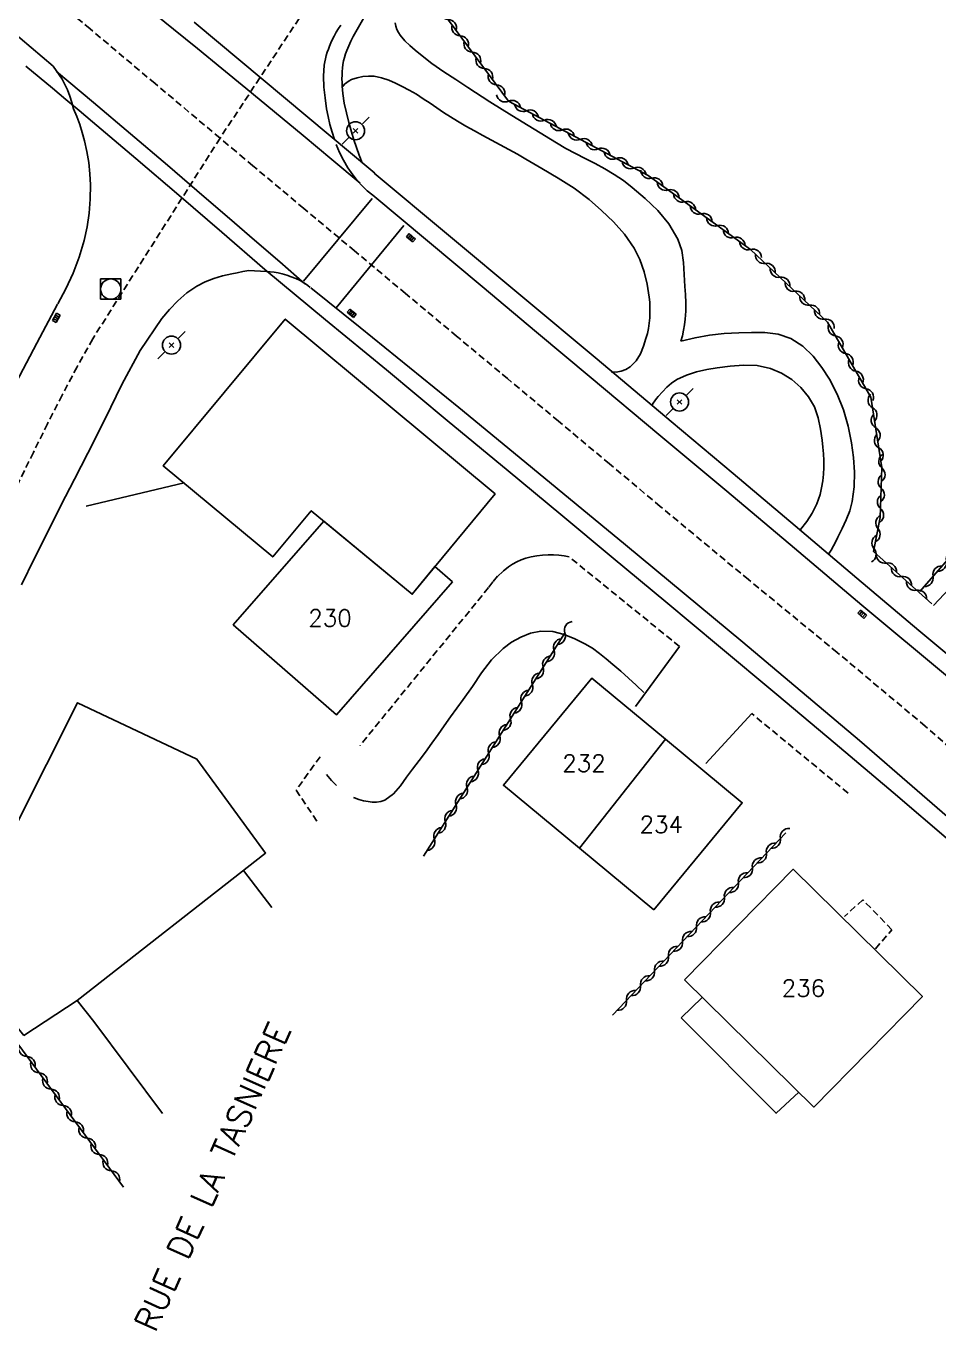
# Model space of a CAD drawing. Header units: millimetres. Extents: x 159000 to 160002, y 156999 to 158000.
# Drawn here: x 159634.4 to 159701.8, y 157313.5 to 157409.7 of the extents above; entities that cross this region are included whole.
import ezdxf
from ezdxf.enums import TextEntityAlignment as Align

# ---------------------------------------------------------------- set-up
doc = ezdxf.new("R2010")
doc.units = ezdxf.units.MM
doc.linetypes.add('DASHED', pattern=[0.75, 0.5, -0.25])
doc.layers.get('0').update_dxf_attribs({"linetype": 'CONTINUOUS'})
for name, color, linetype in [('W0001', 6, 'DASHED'), ('W0008', 7, 'CONTINUOUS'), ('W0014', 7, 'CONTINUOUS'), ('W0017', 7, 'CONTINUOUS'), ('W0020', 2, 'CONTINUOUS'), ('W0051', 7, 'CONTINUOUS'), ('W0101', 7, 'CONTINUOUS'), ('W0104', 1, 'CONTINUOUS'), ('W0112', 1, 'DASHED'), ('W0211', 2, 'CONTINUOUS'), ('W0310', 3, 'CONTINUOUS'), ('W0333', 7, 'CONTINUOUS'), ('W0401', 7, 'CONTINUOUS'), ('W0420', 7, 'CONTINUOUS'), ('W0473', 7, 'CONTINUOUS'), ('W0989', 7, 'CONTINUOUS'), ('W0991', 7, 'CONTINUOUS'), ('W1102', 7, 'CONTINUOUS')]:
    doc.layers.add(name, color=color, linetype=linetype)
doc.styles.get("Standard").update_dxf_attribs({"font": 'romans.shx', "width": 0.85})

# ---------------------------------------------------------------- blocks, each defined once
blk = doc.blocks.new('T401')
for p, q in [((-0.3, 0.3), (0, 0.3)), ((-0.3, -0.25), (-0.3, 0.3)), ((-0.3, 0.15), (0, 0.15)), ((-0.3, 0), (0, 0)), ((0, 0.3), (0, -0.25)), ((-0.3, -0.15), (0, -0.15)), ((-0.3, -0.25), (-0.3, -0.3)), ((-0.3, -0.3), (0, -0.3)), ((0, -0.3), (0, -0.25))]:
    blk.add_line(p, q)
blk = doc.blocks.new('T420')
for p, q in [((0.75, 0.75), (-0.75, 0.75)), ((-0.75, 0.75), (-0.75, -0.75)), ((0.75, 0.75), (0.75, -0.75)), ((0.75, -0.75), (-0.75, -0.75))]:
    blk.add_line(p, q)
blk.add_ellipse((0, 0), major_axis=(-0.53, 0.53), ratio=1, start_param=3.926991, end_param=10.210176)
blk = doc.blocks.new('T473')
for p, q in [((0.500001, 0.500001), (1.000002, 1.000002)), ((-0.166667, 0.166667), (0.166667, -0.166667)), ((-0.166667, -0.166667), (0.166667, 0.166667)), ((-1.000002, -1.000002), (-0.500001, -0.500001))]:
    blk.add_line(p, q)
blk.add_ellipse((0, 0), major_axis=(0.471405, 0.471405), ratio=1, start_param=5.497787144, end_param=11.780972451)
blk = doc.blocks.new('t310o')
at = {"color": 0, "linetype": 'Continuous'}
for centre, start, end in [((-0.5, 0.375), 216.8699, 323.1304), ((0.5, -0.375), 36.8699, 143.1303)]:
    blk.add_arc(centre, 0.625, start, end, dxfattribs=at)

msp = doc.modelspace()

# ---------------------------------------------------------------- linework, layer by layer
at = {"layer": 'W0001'}
for points in [[(159648.688, 157401.404), (159643.891, 157405.432), (159639.097, 157409.464), (159634.306, 157413.5), (159629.518, 157417.539), (159623.061, 157422.983), (159616.599, 157428.421), (159610.132, 157433.853), (159603.659, 157439.279), (159581.214, 157458.007)], [(159656.185, 157412.74), (159648.688, 157401.404)], [(159648.688, 157401.404), (159639.285, 157386.595), (159638.137, 157384.529), (159637.03, 157382.44), (159635.956, 157380.335), (159634.906, 157378.218), (159633.869, 157376.097), (159632.833, 157373.974), (159631.789, 157371.855), (159630.729, 157369.745), (159628.74, 157365.834), (159626.751, 157361.923), (159624.76, 157358.013), (159622.767, 157354.104), (159620.889, 157350.423), (159619.009, 157346.743), (159617.128, 157343.063), (159615.245, 157339.384), (159613.477, 157336.345), (159611.549, 157333.405), (159609.468, 157330.572), (159607.238, 157327.854)], [(159707.125, 157352.412), (159700.765, 157358.012), (159694.266, 157363.452), (159687.715, 157368.825), (159681.195, 157374.23), (159677.438, 157377.377), (159673.679, 157380.52), (159669.917, 157383.66), (159666.155, 157386.8), (159662.392, 157389.939), (159658.63, 157393.079), (159654.871, 157396.222), (159651.114, 157399.369), (159650.507, 157399.878), (159649.901, 157400.386), (159649.295, 157400.895), (159648.688, 157401.404)]]:
    msp.add_lwpolyline(points, dxfattribs=at)
at = {"layer": 'W0008'}
for points in [[(159634.022, 157368.454), (159634.99, 157370.403), (159635.962, 157372.35), (159636.942, 157374.293), (159637.934, 157376.231), (159638.94, 157378.161), (159640.203, 157380.68), (159641.439, 157383.235), (159642.795, 157385.744), (159644.401, 157388.096), (159644.964, 157388.77), (159645.576, 157389.402), (159646.244, 157389.978), (159646.973, 157390.478), (159647.582, 157390.8), (159648.222, 157391.054), (159648.881, 157391.247), (159649.551, 157391.388), (159649.961, 157391.473), (159650.379, 157391.568), (159650.809, 157391.628), (159651.242, 157391.607)], [(159651.242, 157391.607), (159652.11, 157391.575)]]:
    msp.add_lwpolyline(points, dxfattribs=at)
at = {"layer": 'W0014'}
for points in [[(159658.708, 157409.244), (159660.03, 157411.536)], [(159657.151, 157401.297), (159656.962, 157401.856), (159656.801, 157402.424), (159656.668, 157402.999), (159656.563, 157403.58), (159656.449, 157404.372), (159656.362, 157405.17), (159656.332, 157405.976), (159656.385, 157406.782), (159656.423, 157407.026), (159656.473, 157407.267), (159656.536, 157407.506), (159656.61, 157407.741), (159656.692, 157407.972), (159656.78, 157408.201), (159656.875, 157408.427), (159656.974, 157408.651), (159657.114, 157408.937), (159657.268, 157409.214), (159657.434, 157409.485), (159657.607, 157409.751)], [(159659.175, 157399.574), (159658.959, 157400.141), (159658.757, 157400.713), (159658.571, 157401.29), (159658.399, 157401.872), (159658.204, 157402.572), (159658.02, 157403.276), (159657.865, 157403.988), (159657.758, 157404.71), (159657.732, 157404.976), (159657.712, 157405.243), (159657.7, 157405.51), (159657.696, 157405.778), (159657.7, 157406.045), (159657.712, 157406.313), (159657.734, 157406.58), (159657.766, 157406.846), (159657.814, 157407.108), (159657.881, 157407.365), (159657.962, 157407.618), (159658.052, 157407.867), (159658.194, 157408.221), (159658.35, 157408.57), (159658.522, 157408.911), (159658.708, 157409.244)], [(159637.875, 157403.571), (159638.118, 157402.997), (159638.333, 157402.413), (159638.52, 157401.819), (159638.678, 157401.216), (159638.852, 157400.41), (159638.992, 157399.597), (159639.086, 157398.776), (159639.125, 157397.95), (159639.107, 157396.914), (159639.027, 157395.88), (159638.879, 157394.854), (159638.655, 157393.84), (159638.292, 157392.627), (159637.844, 157391.443), (159637.314, 157390.293), (159636.704, 157389.184)], [(159636.677, 157389.152), (159635.155, 157386.27), (159633.638, 157383.385)]]:
    msp.add_lwpolyline(points, dxfattribs=at)
at = {"layer": 'W0017'}
for points in [[(159721.004, 157378.567), (159717.252, 157379.275), (159713.451, 157379.247), (159709.62, 157376.691), (159705.495, 157371.578), (159702.959, 157368.595), (159701.379, 157366.906)], [(159679.365, 157359.468), (159682.625, 157363.891)], [(159687.95, 157358.941), (159684.556, 157355.264)]]:
    msp.add_lwpolyline(points, dxfattribs=at)
at = {"layer": 'W0020'}
for points in [[(159654.858, 157390.857), (159659.929, 157396.944)], [(159662.258, 157394.965), (159657.277, 157388.878)]]:
    msp.add_lwpolyline(points, dxfattribs=at)
at = {"layer": 'W0051'}
for points in [[(159586.993, 157447.765), (159591.343, 157444.238), (159595.683, 157440.7), (159600.014, 157437.15), (159604.336, 157433.589), (159609.938, 157428.945), (159615.527, 157424.286), (159621.105, 157419.613), (159626.674, 157414.93), (159629.101, 157412.882), (159631.524, 157410.829), (159633.942, 157408.771), (159636.357, 157406.708)], [(159659.049, 157398.071), (159656.941, 157399.836), (159654.829, 157401.596), (159652.712, 157403.35), (159650.591, 157405.098), (159648.812, 157406.556), (159647.03, 157408.01), (159645.243, 157409.459), (159643.453, 157410.903)], [(159660.11, 157398.823), (159646.784, 157409.964)], [(159634.348, 157406.729), (159635.337, 157405.91), (159636.326, 157405.089), (159637.314, 157404.268), (159638.299, 157403.443), (159639.282, 157402.616), (159642.474, 157399.909), (159645.655, 157397.19), (159648.827, 157394.46), (159651.989, 157391.718)], [(159636.357, 157406.708), (159636.598, 157406.403), (159636.82, 157406.085), (159637.024, 157405.754), (159637.208, 157405.412), (159637.415, 157404.967), (159637.595, 157404.511), (159637.749, 157404.045), (159637.875, 157403.571)], [(159636.618, 157406.331), (159639.35, 157404.029), (159642.077, 157401.721), (159644.799, 157399.407), (159647.515, 157397.086), (159649.379, 157395.486), (159651.239, 157393.881), (159653.095, 157392.272), (159654.948, 157390.658)], [(159659.973, 157397.193), (159659.566, 157397.528), (159659.183, 157397.89), (159658.826, 157398.278), (159658.497, 157398.69), (159658.131, 157399.221), (159657.802, 157399.776), (159657.513, 157400.352), (159657.265, 157400.947)], [(159704.71, 157361.399), (159700.286, 157365.078), (159695.718, 157368.936), (159691.15, 157372.794), (159686.579, 157376.649), (159682.003, 157380.497), (159676.53, 157385.087), (159671.052, 157389.671), (159665.569, 157394.249), (159660.081, 157398.821)], [(159702.556, 157361.553), (159696.088, 157366.953), (159691.103, 157371.159), (159686.104, 157375.347), (159681.099, 157379.529), (159676.096, 157383.712), (159672.067, 157387.084), (159668.037, 157390.455), (159664.005, 157393.825), (159659.973, 157397.193)], [(159651.989, 157391.718), (159656.486, 157388.009), (159660.98, 157384.297), (159665.471, 157380.581), (159669.959, 157376.862), (159673.846, 157373.637), (159677.732, 157370.41), (159681.614, 157367.179), (159685.49, 157363.94), (159689.798, 157360.34), (159694.107, 157356.741), (159698.401, 157353.123), (159702.663, 157349.468)], [(159652.11, 157391.575), (159652.403, 157391.55), (159652.694, 157391.51), (159652.983, 157391.457), (159653.269, 157391.389), (159653.611, 157391.292), (159653.948, 157391.18), (159654.279, 157391.05), (159654.601, 157390.897), (159654.8, 157390.786), (159654.992, 157390.662), (159655.176, 157390.527), (159655.351, 157390.381)], [(159655.383, 157390.355), (159659.042, 157387.431), (159662.688, 157384.491), (159666.321, 157381.534), (159669.94, 157378.561), (159678.63, 157371.393), (159687.305, 157364.206), (159695.923, 157356.948), (159704.438, 157349.57)]]:
    msp.add_lwpolyline(points, dxfattribs=at)
at = {"layer": 'W0101'}
for points in [[(159665.867, 157368.658), (159657.282, 157358.839), (159649.663, 157365.5), (159656.35, 157373.148)], [(159665.867, 157368.658), (159664.564, 157369.787), (159662.883, 157367.753), (159656.35, 157373.148)], [(159675.234, 157349.001), (159669.611, 157353.653), (159676.143, 157361.549), (159681.58, 157357.051)], [(159681.58, 157357.051), (159687.251, 157352.359), (159680.719, 157344.463)], [(159680.719, 157344.463), (159675.234, 157349.001)]]:
    msp.add_lwpolyline(points, dxfattribs=at)
for points in [[(159634.209, 157335.176), (159638.147, 157337.767), (159652.059, 157348.652), (159646.977, 157355.586), (159638.174, 157359.743), (159631.295, 157346.125), (159633.565, 157342.911), (159630.079, 157340.271)], [(159682.983, 157339.287), (159692.535, 157329.904), (159700.558, 157338.071), (159691.006, 157347.454)]]:
    msp.add_lwpolyline(points, close=True, dxfattribs=at)
at = {"layer": 'W0104'}
msp.add_lwpolyline([(159662.883, 157367.753), (159669.006, 157375.157), (159653.511, 157388.049), (159644.497, 157377.222), (159652.58, 157370.505), (159655.428, 157373.909)], close=True, dxfattribs=at)
for points in [[(159652.512, 157344.635), (159650.425, 157347.373)], [(159638.148, 157337.766), (159639.36, 157336.21), (159644.45, 157329.44)], [(159682.753, 157336.501), (159684.297, 157337.996)], [(159682.753, 157336.501), (159689.75, 157329.448), (159691.419, 157331.001)]]:
    msp.add_lwpolyline(points, dxfattribs=at)
at = {"layer": 'W0112'}
for points in [[(159674.478, 157370.499), (159674.091, 157370.571), (159673.7, 157370.62), (159673.308, 157370.646), (159672.914, 157370.648), (159672.498, 157370.628), (159672.084, 157370.586), (159671.672, 157370.515), (159671.268, 157370.409), (159670.928, 157370.289), (159670.598, 157370.143), (159670.281, 157369.97), (159669.981, 157369.77), (159669.567, 157369.437), (159669.184, 157369.07), (159668.834, 157368.671), (159668.52, 157368.243)], [(159682.625, 157363.891), (159674.478, 157370.499)], [(159668.52, 157368.243), (159659.039, 157356.597)], [(159695.072, 157353.072), (159687.95, 157358.941)], [(159656.08, 157355.761), (159654.309, 157353.292), (159655.868, 157350.96)], [(159697.09, 157341.587), (159698.307, 157342.986), (159696.15, 157345.201), (159694.801, 157343.965)]]:
    msp.add_lwpolyline(points, dxfattribs=at)
at = {"layer": 'W0211'}
for points in [[(159658.556, 157352.748), (159658.621, 157352.714), (159658.949, 157352.589), (159659.288, 157352.498), (159659.635, 157352.441), (159659.936, 157352.413), (159660.244, 157352.407), (159660.556, 157352.446), (159660.853, 157352.553), (159661.498, 157353.009), (159662.017, 157353.609), (159662.456, 157354.247), (159662.895, 157354.847), (159663.387, 157355.471), (159663.865, 157356.105), (159664.333, 157356.747), (159664.793, 157357.394), (159665.251, 157358.042), (159665.711, 157358.689), (159666.176, 157359.332), (159666.65, 157359.969), (159667.332, 157360.938), (159667.997, 157361.943), (159668.734, 157362.912), (159669.609, 157363.753), (159670.225, 157364.202), (159670.891, 157364.592), (159671.616, 157364.882), (159672.388, 157365.026), (159673.256, 157364.989), (159674.094, 157364.775), (159674.881, 157364.456), (159675.634, 157364.096), (159676.196, 157363.77), (159676.718, 157363.383), (159677.215, 157362.969), (159677.706, 157362.556), (159678.292, 157362.062), (159678.865, 157361.554), (159679.426, 157361.032), (159679.974, 157360.496)], [(159656.56, 157354.454), (159656.932, 157353.992), (159657.288, 157353.635)]]:
    msp.add_lwpolyline(points, dxfattribs=at)
at = {"layer": 'W0310'}
for points in [[(159663.594, 157412.787), (159669.991, 157404.136), (159680.295, 157398.652), (159687.864, 157393.191), (159693.559, 157387.826), (159696.748, 157382.297), (159697.566, 157377.106), (159697.439, 157373.407), (159696.938, 157370.903), (159701.243, 157367.042)], [(159700.355, 157367.948), (159715.808, 157385.593)], [(159674.178, 157364.916), (159663.712, 157348.416)], [(159690.462, 157350.151), (159677.671, 157336.688)], [(159625.979, 157346.087), (159629.801, 157339.906), (159641.558, 157323.988)]]:
    msp.add_lwpolyline(points, dxfattribs=at)
at = {"layer": 'W0333'}
for points in [[(159661.626, 157409.91), (159661.669, 157409.664), (159661.755, 157409.43), (159661.87, 157409.213), (159662.001, 157409.008), (159662.326, 157408.597), (159662.699, 157408.23), (159663.095, 157407.893), (159663.494, 157407.566), (159664.336, 157406.916), (159665.21, 157406.308), (159666.098, 157405.725), (159666.987, 157405.144), (159668.606, 157404.096), (159670.239, 157403.069), (159671.882, 157402.059), (159673.53, 157401.057), (159674.231, 157400.651), (159674.944, 157400.267), (159675.662, 157399.895), (159676.38, 157399.522), (159677.096, 157399.134), (159677.798, 157398.72), (159678.479, 157398.269), (159679.128, 157397.773), (159680.09, 157396.952), (159681.012, 157396.068), (159681.839, 157395.076), (159682.493, 157393.958), (159682.783, 157393.107), (159682.917, 157392.219), (159682.968, 157391.334), (159683.019, 157390.466), (159683.059, 157389.861), (159683.081, 157389.254), (159683.077, 157388.646), (159683.038, 157388.039), (159682.989, 157387.631), (159682.919, 157387.226), (159682.829, 157386.826), (159682.718, 157386.43)], [(159677.571, 157384.16), (159677.941, 157384.142), (159678.308, 157384.198), (159678.656, 157384.327), (159678.971, 157384.523), (159679.409, 157384.965), (159679.73, 157385.493), (159679.959, 157386.053), (159680.142, 157386.615), (159680.244, 157386.989), (159680.324, 157387.368), (159680.383, 157387.751), (159680.421, 157388.137), (159680.439, 157388.523), (159680.439, 157388.909), (159680.421, 157389.295), (159680.387, 157389.68), (159680.243, 157390.618), (159680.014, 157391.542), (159679.691, 157392.439), (159679.264, 157393.293), (159678.569, 157394.314), (159677.75, 157395.236), (159676.859, 157396.076), (159675.936, 157396.87), (159674.829, 157397.71), (159673.659, 157398.46), (159672.464, 157399.162), (159671.272, 157399.86), (159670.648, 157400.223), (159670.017, 157400.575), (159669.382, 157400.918), (159668.745, 157401.257), (159668.108, 157401.596), (159667.473, 157401.939), (159666.841, 157402.289), (159666.216, 157402.65), (159665.702, 157402.966), (159665.197, 157403.297), (159664.698, 157403.636), (159664.201, 157403.977), (159663.7, 157404.315), (159663.189, 157404.64), (159662.667, 157404.946), (159662.13, 157405.227), (159661.643, 157405.463), (159661.143, 157405.686), (159660.621, 157405.865), (159660.078, 157405.967), (159659.652, 157405.985), (159659.226, 157405.951), (159658.807, 157405.865), (159658.403, 157405.725), (159658.216, 157405.632), (159658.043, 157405.517), (159657.886, 157405.38), (159657.747, 157405.225)], [(159682.718, 157386.43), (159683.771, 157386.677), (159684.837, 157386.86), (159685.913, 157386.977), (159686.993, 157387.028), (159687.94, 157387.054), (159688.911, 157387.059), (159689.895, 157386.944), (159690.834, 157386.621), (159691.729, 157386.048), (159692.488, 157385.312), (159693.125, 157384.488), (159693.684, 157383.627), (159694.271, 157382.515), (159694.726, 157381.345), (159695.069, 157380.142), (159695.322, 157378.921), (159695.471, 157377.847), (159695.538, 157376.763), (159695.508, 157375.675), (159695.367, 157374.595), (159695.186, 157373.901), (159694.925, 157373.235), (159694.622, 157372.59), (159694.317, 157371.953), (159694.16, 157371.633), (159693.994, 157371.317), (159693.818, 157371.007), (159693.632, 157370.702)], [(159691.546, 157372.525), (159692.02, 157373.104), (159692.423, 157373.735), (159692.75, 157374.409), (159692.995, 157375.116), (159693.115, 157375.607), (159693.201, 157376.105), (159693.254, 157376.607), (159693.278, 157377.112), (159693.276, 157377.613), (159693.253, 157378.113), (159693.212, 157378.613), (159693.154, 157379.11), (159693.032, 157379.936), (159692.857, 157380.764), (159692.579, 157381.575), (159692.156, 157382.325), (159691.586, 157383.006), (159690.915, 157383.589), (159690.161, 157384.059), (159689.344, 157384.406), (159688.357, 157384.623), (159687.35, 157384.655), (159686.36, 157384.571), (159685.391, 157384.445), (159684.63, 157384.323), (159683.875, 157384.156), (159683.134, 157383.918), (159682.427, 157383.587), (159682.035, 157383.328), (159681.682, 157383.02), (159681.358, 157382.685), (159681.049, 157382.342), (159680.919, 157382.187), (159680.797, 157382.026), (159680.685, 157381.858), (159680.582, 157381.684)], [(159646.038, 157375.968), (159638.802, 157374.259)]]:
    msp.add_lwpolyline(points, dxfattribs=at)
at = {"layer": 'W1102'}
msp.add_lwpolyline([(159681.58, 157357.051), (159675.234, 157349.001)], dxfattribs=at)

# ---------------------------------------------------------------- block references
at = {"layer": 'W0310'}
for p, rotation in [((159665.535, 157410.162), 306.4811507620371), ((159666.427, 157408.956), 306.4811507620371), ((159667.319, 157407.75), 306.4811507620371), ((159668.21, 157406.544), 306.4811507620371), ((159669.102, 157405.338), 306.4811507620371), ((159669.996, 157404.133), 331.977176785788), ((159671.32, 157403.429), 331.977176785788), ((159672.644, 157402.724), 331.977176785788), ((159673.968, 157402.019), 331.977176785788), ((159675.292, 157401.315), 331.977176785788), ((159676.616, 157400.61), 331.977176785788), ((159677.941, 157399.905), 331.977176785788), ((159679.265, 157399.2), 331.977176785788), ((159680.565, 157398.457), 324.1897182992321), ((159681.781, 157397.58), 324.1897182992321), ((159682.998, 157396.702), 324.1897182992321), ((159684.214, 157395.824), 324.1897182992321), ((159685.431, 157394.947), 324.1897182992321), ((159686.647, 157394.069), 324.1897182992321), ((159687.864, 157393.191), 324.1897182992321), ((159688.955, 157392.163), 316.70904153075), ((159690.047, 157391.134), 316.70904153075), ((159691.139, 157390.106), 316.70904153075), ((159692.231, 157389.077), 316.70904153075), ((159693.323, 157388.049), 316.70904153075), ((159694.146, 157386.808), 299.9753591993349), ((159694.896, 157385.508), 299.9753591993349), ((159695.645, 157384.209), 299.9753591993349), ((159696.395, 157382.91), 299.9753591993349), ((159696.871, 157381.514), 278.9550552219961), ((159697.105, 157380.032), 278.9550552219961), ((159697.338, 157378.551), 278.9550552219961), ((159697.565, 157377.068), 268.0336018324357), ((159697.513, 157375.569), 268.0336018324357), ((159697.462, 157374.07), 268.0336018324357), ((159697.275, 157372.587), 258.6856672661081), ((159696.981, 157371.116), 258.6856672661081), ((159697.893, 157370.047), 318.1122093793321), ((159702.331, 157370.205), 48.78949472835331), ((159699.01, 157369.045), 318.1122093793321), ((159701.343, 157369.076), 48.78949472835331), ((159700.126, 157368.044), 318.1122093793321), ((159674.157, 157364.883), 237.6121628041341), ((159673.353, 157363.616), 237.6121628041341), ((159672.55, 157362.349), 237.6121628041341), ((159671.746, 157361.083), 237.6121628041341), ((159670.943, 157359.816), 237.6121628041341), ((159670.139, 157358.549), 237.6121628041341), ((159669.336, 157357.283), 237.6121628041341), ((159668.532, 157356.016), 237.6121628041341), ((159667.729, 157354.749), 237.6121628041341), ((159666.926, 157353.483), 237.6121628041341), ((159666.122, 157352.216), 237.6121628041341), ((159665.319, 157350.949), 237.6121628041341), ((159664.515, 157349.683), 237.6121628041341), ((159690.069, 157349.737), 226.4679931669697), ((159689.036, 157348.65), 226.4679931669697), ((159688.003, 157347.562), 226.4679931669697), ((159686.97, 157346.475), 226.4679931669697), ((159685.936, 157345.387), 226.4679931669697), ((159684.903, 157344.3), 226.4679931669697), ((159683.87, 157343.212), 226.4679931669697), ((159682.837, 157342.125), 226.4679931669697), ((159681.804, 157341.037), 226.4679931669697), ((159680.771, 157339.95), 226.4679931669697), ((159679.738, 157338.863), 226.4679931669697), ((159678.704, 157337.775), 226.4679931669697), ((159634.428, 157333.641), 306.4481697662056), ((159635.32, 157332.434), 306.4481697662056), ((159636.211, 157331.227), 306.4481697662056), ((159637.102, 157330.021), 306.4481697662056), ((159637.993, 157328.814), 306.4481697662056), ((159638.884, 157327.608), 306.4481697662056), ((159639.775, 157326.401), 306.4481697662056), ((159640.666, 157325.194), 306.4481697662056)]:
    msp.add_blockref('t310o', p, dxfattribs=dict(at, rotation=rotation))
at = {"layer": 'W0401'}
for p, rotation in [((159662.886, 157394.165), 50.12191252687855), ((159658.311, 157388.368), 231.3097284136351), ((159636.469, 157388.213), 152.1420849139062), ((159696.207, 157366.38), 49.78122269107831)]:
    msp.add_blockref('T401', p, dxfattribs=dict(at, rotation=rotation))
at = {"layer": 'W0420'}
msp.add_blockref('T420', (159640.62, 157390.262), dxfattribs=at)
at = {"layer": 'W0473'}
for p in [(159658.7, 157401.951), (159645.104, 157386.131), (159682.625, 157381.935)]:
    msp.add_blockref('T473', p, dxfattribs=at)

# ---------------------------------------------------------------- texts
at = {"layer": 'W0989'}
msp.add_text('RUE DE LA TASNIERE', height=1.75, rotation=65.89119, dxfattribs=at).set_placement((159643.907, 157313.185))
at = {"layer": 'W0991'}
for s, p in [('230', (159656.816, 157365.993)), ('232', (159675.566, 157355.275)), ('234', (159681.272, 157350.757)), ('236', (159691.771, 157338.679))]:
    msp.add_text(s, height=1.25, dxfattribs=at).set_placement(p, align=Align.MIDDLE_CENTER)

doc.saveas('drawing.dxf')
